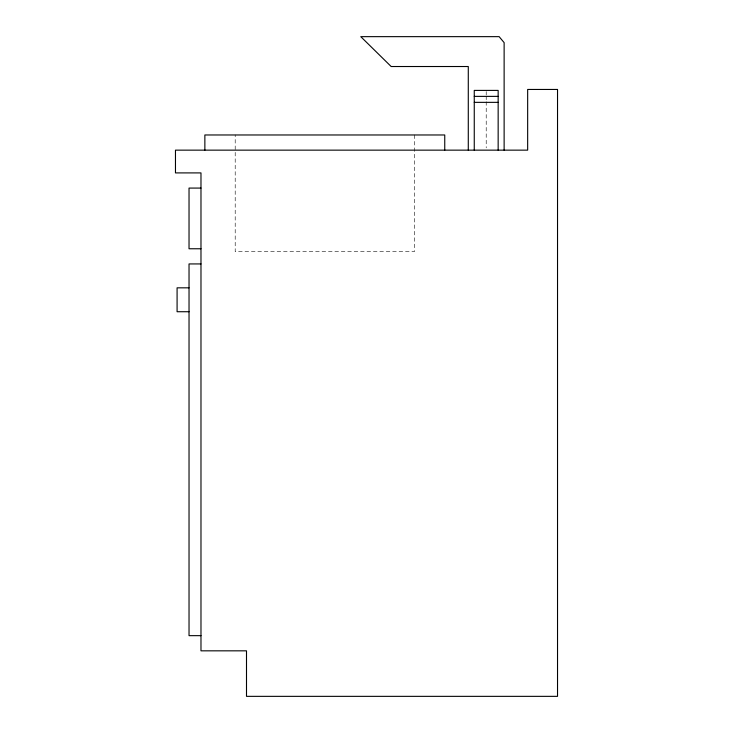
<?xml version="1.0" encoding="UTF-8"?>
<svg xmlns="http://www.w3.org/2000/svg" width="733" height="733" viewBox="0 0 733 733"><rect width="100%" height="100%" fill="white"/><g stroke="black" fill="none" stroke-linecap="round" stroke-linejoin="round"><path stroke-width="0.55" stroke-dasharray="3.67 2.75" d="M486.208 91.533L486.208 94.914M486.208 96.041L486.208 100.558M486.208 101.685L486.208 147.892M414.411 134.973L414.411 251.694L235.201 251.694L235.201 134.973"/><path stroke-width="1.1" d="M474.26 96.38L498.156 96.38M474.26 102.354L498.156 102.354M200.979 188.079L189.032 188.079L189.032 248.762L200.979 248.762M200.979 263.935L189.032 263.935L189.032 635.658L200.979 635.658M189.032 287.831L177.084 287.831L177.084 311.727L189.032 311.727M504.13 150.146L504.13 42.624L499.127 36.65L360.764 36.65L391.165 66.52L468.286 66.52L468.286 150.146M498.156 150.146L498.156 90.406L474.26 90.406L474.26 150.146M444.748 150.146L444.748 134.973L204.864 134.973L204.864 150.146M557.529 89.453L527.659 89.453L527.659 150.146L175.471 150.146L175.471 172.906L200.979 172.906L200.979 650.831L246.499 650.831L246.499 696.35L557.529 696.35L557.529 89.453"/></g></svg>
